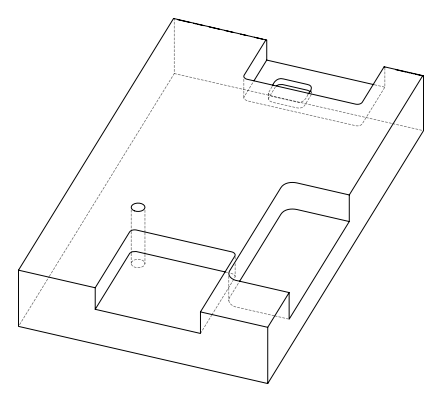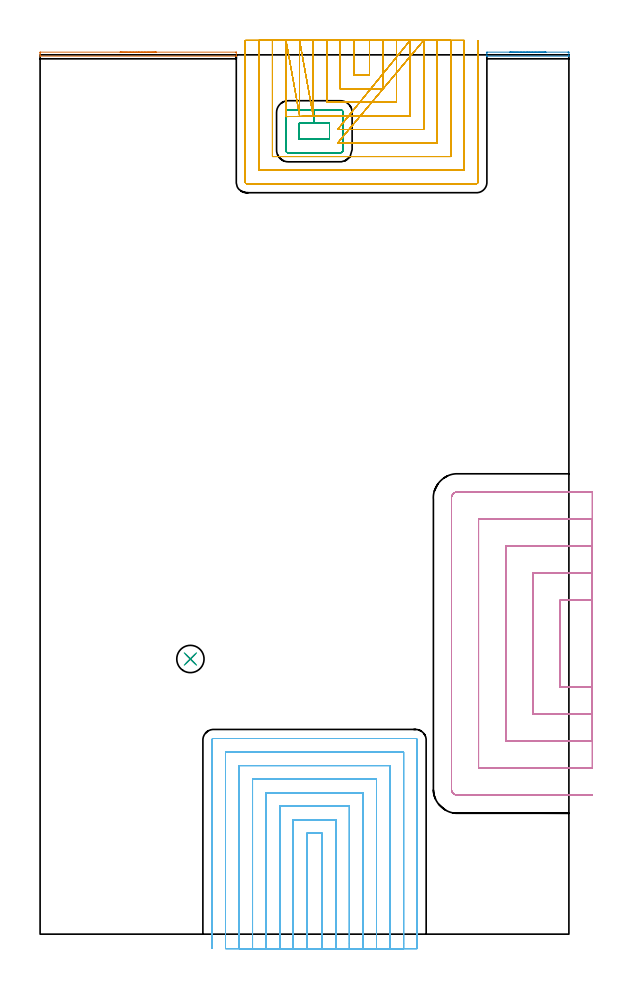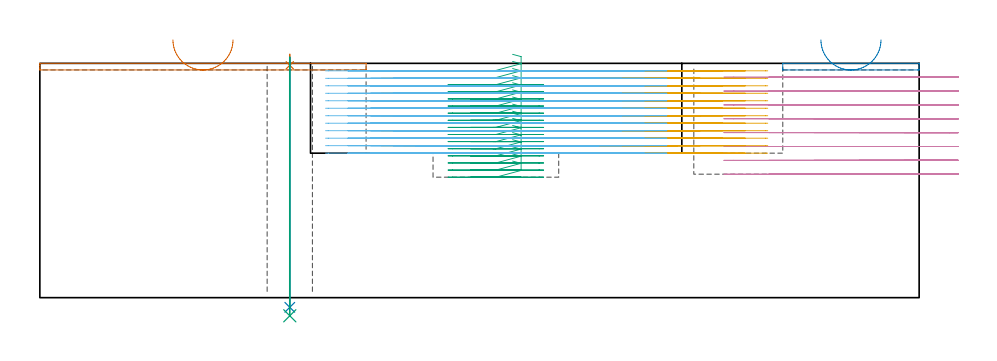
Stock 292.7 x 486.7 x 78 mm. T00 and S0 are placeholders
(PLAN: 9 operations, 6 tool changes, 169.3 min)
(1 AREA_MILL | FG_CHAMFER_SURFACE | UGT0205_001 | 1.02 min | 266 mm3)
(2 AREA_MILL_1 | FG_CHAMFER_SURFACE_1 | UGT0205_001 | 0.51 min | 115 mm3)
(3 MILL_RECTANGULAR_POCKET | POCKET_RECTANGULAR_STRAIGHT | NXT0201_013 | Follow Part, ap 2.5, ae 75% | 6.75 min | 52194 mm3)
(4 MILL_SLOT | SLOT_PARTIAL_RECTANGULAR | UGT0201_094 | Follow Part, ap 5, ae 75% | 30.64 min | 517290 mm3)
(5 MILL_SLOT_1 | SLOT_PARTIAL_RECTANGULAR_1 | NXT0201_013 | Follow Part, ap 2.5, ae 75% | 61.66 min | 274828 mm3)
(6 MILL_SLOT_2 | SLOT_PARTIAL_RECTANGULAR_2 | NXT0201_013 | Follow Part, ap 2.5, ae 75% | 68.05 min | 418222 mm3)
(7 SPOT_DRILL | STEP1HOLE | NXT0321_9005460120000 | 0.03 min | 25 mm3)
(8 DRILL_THROUGH_HOLE_INTO_CENTER | STEP1HOLE | NXT0301_065 | 0.33 min | 5389 mm3)
(9 DRILL_TO_ENLARGE_THROUGH_HOLE | STEP1HOLE | UGT0301_281 | 0.35 min | 8515 mm3)
(TOOL UGT0205_001 | Chamfer Mill 20 x 3 x 45 deg. | D20 FL50 Z2)
(TOOL NXT0201_013 | ENDMILL 10mm | D10 FL30 Z4)
(TOOL UGT0201_094 | End mill 20 mm | D20 FL38 Z4)
(TOOL NXT0321_9005460120000 | NC Spot Drill, 142deg, 12mm, Carbide, Uncoated | D12 PA142 FL30 Z2)
(TOOL NXT0301_065 | Carbide Drill 9.4mm [860.1-0940-075A1-MM 2214] | D9.4 PA140 FL98 Z2)
(TOOL UGT0301_281 | Twist Drill 15.1 mm | D15.1 PA118 FL120 Z2)
(OP 1 AREA_MILL)
G17 G21 G94 G90
T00 M6
G54
G17 G0 G90 X44.3 Y488.2 S1061 M3
G43 Z88. H0
Z85.8
G94 G1 X44.338 Z84.928 F250.
X44.452 Z84.064
X44.641 Z83.212
X44.903 Z82.38
X45.237 Z81.574
X45.64 Z80.8
X46.108 Z80.064
X46.64 Z79.372
X47.229 Z78.729
X47.872 Z78.14
X48.564 Z77.608
X49.3 Z77.14
X50.074 Z76.737
X50.88 Z76.403
X51.712 Z76.141
X52.564 Z75.952
X53.428 Z75.838
X54.3 Z75.8
X108.375 Y488.199 Z75.801
X108.495 Y488.197 Z75.803
X108.597 Y488.191 Z75.806
X108.6 Y488.17 Z75.827
Y486.11 Z77.888
X108.596 Y486.04 Z77.954
X108.59 Y486.003 Z77.989
X108.495 Y486. Z78.
X0.105
X0.01 Y486.003 Z77.989
X0. Y486.111 Z77.887
Y486.644 Z77.355
Y487.556 Z76.442
Y487.966 Z76.03
Y488.17 Z75.827
X0.003 Y488.191 Z75.806
X0.105 Y488.2 Z75.8
X54.3
X55.172 Z75.838
X56.036 Z75.952
X56.888 Z76.141
X57.72 Z76.403
X58.526 Z76.737
X59.3 Z77.14
X60.036 Z77.608
X60.728 Z78.14
X61.371 Z78.729
X61.96 Z79.372
X62.492 Z80.064
X62.96 Z80.8
X63.363 Z81.574
X63.697 Z82.38
X63.959 Z83.212
X64.148 Z84.064
X64.262 Z84.928
X64.3 Z85.8
G0 Z88.
M5
M2
(OP 2 AREA_MILL_1)
G17 G21 G94 G90
T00 M6
G54
G17 G0 G90 X260. Y488.2 S1061 M3
G43 Z88. H0
Z85.8
G94 G1 X260.038 Z84.928 F250.
X260.152 Z84.064
X260.341 Z83.212
X260.603 Z82.38
X260.937 Z81.574
X261.34 Z80.8
X261.808 Z80.064
X262.34 Z79.372
X262.929 Z78.729
X263.572 Z78.14
X264.264 Z77.608
X265. Z77.14
X265.774 Z76.737
X266.58 Z76.403
X267.412 Z76.141
X268.264 Z75.952
X269.128 Z75.838
X270. Z75.8
X292.172
X292.496 Y488.199 Z75.801
X292.616 Y488.197 Z75.803
X292.697 Y488.192 Z75.806
X292.7 Y488.13 Z75.867
Y486.234 Z77.764
X292.698 Y486.087 Z77.911
X292.69 Y486.004 Z77.99
X292.616 Y486. Z78.
X247.384
X247.31 Y486.004 Z77.989
X247.303 Y486.04 Z77.955
X247.3 Y486.089 Z77.909
Y487.637 Z76.361
Y487.966 Z76.031
Y488.13 Z75.867
X247.303 Y488.192 Z75.806
X247.384 Y488.2 Z75.8
X270.
X270.872 Z75.838
X271.736 Z75.952
X272.588 Z76.141
X273.42 Z76.403
X274.226 Z76.737
X275. Z77.14
X275.736 Z77.608
X276.428 Z78.14
X277.071 Z78.729
X277.66 Z79.372
X278.192 Z80.064
X278.66 Z80.8
X279.063 Z81.574
X279.397 Z82.38
X279.659 Z83.212
X279.848 Z84.064
X279.962 Z84.928
X280. Z85.8
G0 Z88.
M5
M2
(OP 3 MILL_RECTANGULAR_POCKET)
G17 G21 G94 G90
T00 M6
G54
G17 G0 G90 X157.364 Y440. S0 M3
G43 Z88. H0
Z81.
G94 G1 X160.2 Z80.24 F250.
Y448.8 Z77.882
X151.8 Z75.631
X143.4 F500.
Y440.
X160.2
Y448.8
X151.8
Y456.3
X137.4
G3 X135.9 Y454.8 R1.5
G1 Y434.
G3 X137.4 Y432.5 R1.5
G1 X166.2
G3 X167.7 Y434. R1.5
G1 Y454.8
G3 X166.2 Y456.3 R1.5
G1 X151.8
X150.8
G0 X157.364 Y440. Z78.631
G1 X160.2 Z77.871 F250.
Y448.8 Z75.513
X151.8 Z73.262
X143.4 F500.
Y440.
X160.2
Y448.8
X151.8
Y456.3
X137.4
G3 X135.9 Y454.8 R1.5
G1 Y434.
G3 X137.4 Y432.5 R1.5
G1 X166.2
G3 X167.7 Y434. R1.5
G1 Y454.8
G3 X166.2 Y456.3 R1.5
G1 X151.8
X150.8
G0 X157.364 Y440. Z76.262
G1 X160.2 Z75.502 F250.
Y448.8 Z73.144
X151.8 Z70.894
X143.4 F500.
Y440.
X160.2
Y448.8
X151.8
Y456.3
X137.4
G3 X135.9 Y454.8 R1.5
G1 Y434.
G3 X137.4 Y432.5 R1.5
G1 X166.2
G3 X167.7 Y434. R1.5
G1 Y454.8
G3 X166.2 Y456.3 R1.5
G1 X151.8
X150.8
G0 X157.364 Y440. Z73.894
G1 X160.2 Z73.134 F250.
Y448.8 Z70.776
X151.8 Z68.525
X143.4 F500.
Y440.
X160.2
Y448.8
X151.8
Y456.3
X137.4
G3 X135.9 Y454.8 R1.5
G1 Y434.
G3 X137.4 Y432.5 R1.5
G1 X166.2
G3 X167.7 Y434. R1.5
G1 Y454.8
G3 X166.2 Y456.3 R1.5
G1 X151.8
X150.8
G0 X157.364 Y440. Z71.525
G1 X160.2 Z70.765 F250.
Y448.8 Z68.407
X151.8 Z66.156
X143.4 F500.
Y440.
X160.2
Y448.8
X151.8
Y456.3
X137.4
G3 X135.9 Y454.8 R1.5
G1 Y434.
G3 X137.4 Y432.5 R1.5
G1 X166.2
G3 X167.7 Y434. R1.5
G1 Y454.8
G3 X166.2 Y456.3 R1.5
G1 X151.8
X150.8
G0 X157.364 Y440. Z69.156
G1 X160.2 Z68.396 F250.
Y448.8 Z66.038
X151.8 Z63.787
X143.4 F500.
Y440.
X160.2
Y448.8
X151.8
Y456.3
X137.4
G3 X135.9 Y454.8 R1.5
G1 Y434.
G3 X137.4 Y432.5 R1.5
G1 X166.2
G3 X167.7 Y434. R1.5
G1 Y454.8
G3 X166.2 Y456.3 R1.5
G1 X151.8
X150.8
G0 X157.364 Y440. Z66.787
G1 X160.2 Z66.027 F250.
Y448.8 Z63.669
X151.8 Z61.419
X143.4 F500.
Y440.
X160.2
Y448.8
X151.8
Y456.3
X137.4
G3 X135.9 Y454.8 R1.5
G1 Y434.
G3 X137.4 Y432.5 R1.5
G1 X166.2
G3 X167.7 Y434. R1.5
G1 Y454.8
G3 X166.2 Y456.3 R1.5
G1 X151.8
X150.8
G0 X157.364 Y440. Z64.419
G1 X160.2 Z63.659 F250.
Y448.8 Z61.301
X151.8 Z59.05
X143.4 F500.
Y440.
X160.2
Y448.8
X151.8
Y456.3
X137.4
G3 X135.9 Y454.8 R1.5
G1 Y434.
G3 X137.4 Y432.5 R1.5
G1 X166.2
G3 X167.7 Y434. R1.5
G1 Y454.8
G3 X166.2 Y456.3 R1.5
G1 X151.8
X150.8
G0 X157.364 Y440. Z62.05
G1 X160.2 Z61.29 F250.
Y448.8 Z58.932
X151.8 Z56.681
X143.4 F500.
Y440.
X160.2
Y448.8
X151.8
Y456.3
X137.4
G3 X135.9 Y454.8 R1.5
G1 Y434.
G3 X137.4 Y432.5 R1.5
G1 X166.2
G3 X167.7 Y434. R1.5
G1 Y454.8
G3 X166.2 Y456.3 R1.5
G1 X151.8
X150.8
G0 X157.364 Y440. Z59.681
G1 X160.2 Z58.921 F250.
Y448.8 Z56.563
X151.8 Z54.312
X143.4 F500.
Y440.
X160.2
Y448.8
X151.8
Y456.3
X137.4
G3 X135.9 Y454.8 R1.5
G1 Y434.
G3 X137.4 Y432.5 R1.5
G1 X166.2
G3 X167.7 Y434. R1.5
G1 Y454.8
G3 X166.2 Y456.3 R1.5
G1 X151.8
X150.8
G0 X157.364 Y440. Z57.312
G1 X160.2 Z56.552 F250.
Y448.8 Z54.194
X151.8 Z51.944
X143.4 F500.
Y440.
X160.2
Y448.8
X151.8
Y456.3
X137.4
G3 X135.9 Y454.8 R1.5
G1 Y434.
G3 X137.4 Y432.5 R1.5
G1 X166.2
G3 X167.7 Y434. R1.5
G1 Y454.8
G3 X166.2 Y456.3 R1.5
G1 X151.8
X150.8
G0 X157.364 Y440. Z54.944
G1 X160.2 Z54.184 F250.
Y448.8 Z51.826
X151.8 Z49.575
X143.4 F500.
Y440.
X160.2
Y448.8
X151.8
Y456.3
X137.4
G3 X135.9 Y454.8 R1.5
G1 Y434.
G3 X137.4 Y432.5 R1.5
G1 X166.2
G3 X167.7 Y434. R1.5
G1 Y454.8
G3 X166.2 Y456.3 R1.5
G1 X151.8
X150.8
G0 X157.364 Y440. Z52.575
G1 X160.2 Z51.815 F250.
Y448.8 Z49.457
X151.8 Z47.206
X143.4 F500.
Y440.
X160.2
Y448.8
X151.8
Y456.3
X137.4
G3 X135.9 Y454.8 R1.5
G1 Y434.
G3 X137.4 Y432.5 R1.5
G1 X166.2
G3 X167.7 Y434. R1.5
G1 Y454.8
G3 X166.2 Y456.3 R1.5
G1 X151.8
X150.8
G0 X157.364 Y440. Z50.206
G1 X160.2 Z49.446 F250.
Y448.8 Z47.088
X151.8 Z44.837
X143.4 F500.
Y440.
X160.2
Y448.8
X151.8
Y456.3
X137.4
G3 X135.9 Y454.8 R1.5
G1 Y434.
G3 X137.4 Y432.5 R1.5
G1 X166.2
G3 X167.7 Y434. R1.5
G1 Y454.8
G3 X166.2 Y456.3 R1.5
G1 X151.8
X150.8
G0 X157.364 Y440. Z47.837
G1 X160.2 Z47.077 F250.
Y448.8 Z44.72
X151.8 Z42.469
X143.4 F500.
Y440.
X160.2
Y448.8
X151.8
Y456.3
X137.4
G3 X135.9 Y454.8 R1.5
G1 Y434.
G3 X137.4 Y432.5 R1.5
G1 X166.2
G3 X167.7 Y434. R1.5
G1 Y454.8
G3 X166.2 Y456.3 R1.5
G1 X151.8
X150.8
G0 X157.364 Y440. Z45.469
G1 X160.2 Z44.709 F250.
Y448.8 Z42.351
X151.8 Z40.1
X143.4 F500.
Y440.
X160.2
Y448.8
X151.8
Y456.3
X137.4
G3 X135.9 Y454.8 R1.5
G1 Y434.
G3 X137.4 Y432.5 R1.5
G1 X166.2
G3 X167.7 Y434. R1.5
G1 Y454.8
G3 X166.2 Y456.3 R1.5
G1 X151.8
X150.8
G0 Z88.
M5
M2
(OP 4 MILL_SLOT)
G17 G21 G94 G90
T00 M6
G54
G17 G0 G90 X305.7 Y184.8 S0 M3
G43 Z88. H0
Z73.387
G94 G1 X302.7 F250.
X287.7 F500.
Y136.9
X302.7
X305.7 F250.
Y199.8
X302.7
X272.7 F500.
Y121.9
X302.7
X305.7 F250.
Y214.8
X302.7
X257.7 F500.
Y106.9
X302.7
X305.7 F250.
Y229.8
X302.7
X242.7 F500.
Y91.9
X302.7
X305.7 F250.
Y244.8
X302.7
X231. F500.
G3 X227.7 Y241.5 R3.3
G1 Y80.2
G3 X231. Y76.9 R3.3
G1 X302.7
X305.7 F250.
G0 Y184.8 Z68.775
G1 X302.7
X287.7 F500.
Y136.9
X302.7
X305.7 F250.
Y199.8
X302.7
X272.7 F500.
Y121.9
X302.7
X305.7 F250.
Y214.8
X302.7
X257.7 F500.
Y106.9
X302.7
X305.7 F250.
Y229.8
X302.7
X242.7 F500.
Y91.9
X302.7
X305.7 F250.
Y244.8
X302.7
X231. F500.
G3 X227.7 Y241.5 R3.3
G1 Y80.2
G3 X231. Y76.9 R3.3
G1 X302.7
X305.7 F250.
G0 Y184.8 Z64.162
G1 X302.7
X287.7 F500.
Y136.9
X302.7
X305.7 F250.
Y199.8
X302.7
X272.7 F500.
Y121.9
X302.7
X305.7 F250.
Y214.8
X302.7
X257.7 F500.
Y106.9
X302.7
X305.7 F250.
Y229.8
X302.7
X242.7 F500.
Y91.9
X302.7
X305.7 F250.
Y244.8
X302.7
X231. F500.
G3 X227.7 Y241.5 R3.3
G1 Y80.2
G3 X231. Y76.9 R3.3
G1 X302.7
X305.7 F250.
G0 Y184.8 Z59.55
G1 X302.7
X287.7 F500.
Y136.9
X302.7
X305.7 F250.
Y199.8
X302.7
X272.7 F500.
Y121.9
X302.7
X305.7 F250.
Y214.8
X302.7
X257.7 F500.
Y106.9
X302.7
X305.7 F250.
Y229.8
X302.7
X242.7 F500.
Y91.9
X302.7
X305.7 F250.
Y244.8
X302.7
X231. F500.
G3 X227.7 Y241.5 R3.3
G1 Y80.2
G3 X231. Y76.9 R3.3
G1 X302.7
X305.7 F250.
G0 Y184.8 Z54.937
G1 X302.7
X287.7 F500.
Y136.9
X302.7
X305.7 F250.
Y199.8
X302.7
X272.7 F500.
Y121.9
X302.7
X305.7 F250.
Y214.8
X302.7
X257.7 F500.
Y106.9
X302.7
X305.7 F250.
Y229.8
X302.7
X242.7 F500.
Y91.9
X302.7
X305.7 F250.
Y244.8
X302.7
X231. F500.
G3 X227.7 Y241.5 R3.3
G1 Y80.2
G3 X231. Y76.9 R3.3
G1 X302.7
X305.7 F250.
G0 Y184.8 Z50.325
G1 X302.7
X287.7 F500.
Y136.9
X302.7
X305.7 F250.
Y199.8
X302.7
X272.7 F500.
Y121.9
X302.7
X305.7 F250.
Y214.8
X302.7
X257.7 F500.
Y106.9
X302.7
X305.7 F250.
Y229.8
X302.7
X242.7 F500.
Y91.9
X302.7
X305.7 F250.
Y244.8
X302.7
X231. F500.
G3 X227.7 Y241.5 R3.3
G1 Y80.2
G3 X231. Y76.9 R3.3
G1 X302.7
X305.7 F250.
G0 Y184.8 Z45.712
G1 X302.7
X287.7 F500.
Y136.9
X302.7
X305.7 F250.
Y199.8
X302.7
X272.7 F500.
Y121.9
X302.7
X305.7 F250.
Y214.8
X302.7
X257.7 F500.
Y106.9
X302.7
X305.7 F250.
Y229.8
X302.7
X242.7 F500.
Y91.9
X302.7
X305.7 F250.
Y244.8
X302.7
X231. F500.
G3 X227.7 Y241.5 R3.3
G1 Y80.2
G3 X231. Y76.9 R3.3
G1 X302.7
X305.7 F250.
G0 Y184.8 Z41.1
G1 X302.7
X287.7 F500.
Y136.9
X302.7
X305.7 F250.
Y199.8
X302.7
X272.7 F500.
Y121.9
X302.7
X305.7 F250.
Y214.8
X302.7
X257.7 F500.
Y106.9
X302.7
X305.7 F250.
Y229.8
X302.7
X242.7 F500.
Y91.9
X302.7
X305.7 F250.
Y244.8
X302.7
X231. F500.
G3 X227.7 Y241.5 R3.3
G1 Y80.2
G3 X231. Y76.9 R3.3
G1 X302.7
X305.7 F250.
G0 Z88.
M5
M2
(OP 5 MILL_SLOT_1)
G17 G21 G94 G90
T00 M6
G54
G17 G0 G90 X173.6 Y494.7 S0 M3
G43 Z88. H0
Z75.508
G94 G1 Y491.7 F250.
Y475.4 F500.
X182.3
Y491.7
Y494.7 F250.
X166.1
Y491.7
Y467.9 F500.
X189.8
Y491.7
Y494.7 F250.
X158.6
Y491.7
Y460.4 F500.
X197.3
Y491.7
Y494.7 F250.
X151.1
Y491.7
Y456.3 F500.
Y453.3 F250.
X143.6 Y494.7 F500.
Y491.7 F250.
Y456.3 F500.
Y453.3 F250.
X136.1 Y494.7 F500.
Y491.7 F250.
Y455.527 F500.
Y452.527 F250.
X164.7 Y452.9 F500.
X167.7 F250.
X204.8 F500.
Y491.7
Y494.7 F250.
X164.7 Y445.4 F500.
X167.7 F250.
X212.3 F500.
Y491.7
Y494.7 F250.
X164.7 Y437.9 F500.
X167.7 F250.
X219.8 F500.
Y491.7
Y494.7 F250.
X128.6
Y491.7
Y430.4 F500.
X227.3
Y491.7
Y494.7 F250.
X121.1
Y491.7
Y422.9 F500.
X234.8
Y491.7
Y494.7 F250.
X113.6
Y491.7
Y416.1 F500.
G3 X114.3 Y415.4 R0.7
G1 X241.6
G3 X242.3 Y416.1 R0.7
G1 Y491.7
Y494.7 F250.
G0 X173.6 Z73.017
G1 Y491.7
Y475.4 F500.
X182.3
Y491.7
Y494.7 F250.
X166.1
Y491.7
Y467.9 F500.
X189.8
Y491.7
Y494.7 F250.
X158.6
Y491.7
Y460.4 F500.
X197.3
Y491.7
Y494.7 F250.
X151.1
Y491.7
Y456.3 F500.
Y453.3 F250.
X143.6 Y494.7 F500.
Y491.7 F250.
Y456.3 F500.
Y453.3 F250.
X136.1 Y494.7 F500.
Y491.7 F250.
Y455.527 F500.
Y452.527 F250.
X164.7 Y452.9 F500.
X167.7 F250.
X204.8 F500.
Y491.7
Y494.7 F250.
X164.7 Y445.4 F500.
X167.7 F250.
X212.3 F500.
Y491.7
Y494.7 F250.
X164.7 Y437.9 F500.
X167.7 F250.
X219.8 F500.
Y491.7
Y494.7 F250.
X128.6
Y491.7
Y430.4 F500.
X227.3
Y491.7
Y494.7 F250.
X121.1
Y491.7
Y422.9 F500.
X234.8
Y491.7
Y494.7 F250.
X113.6
Y491.7
Y416.1 F500.
G3 X114.3 Y415.4 R0.7
G1 X241.6
G3 X242.3 Y416.1 R0.7
G1 Y491.7
Y494.7 F250.
G0 X173.6 Z70.525
G1 Y491.7
Y475.4 F500.
X182.3
Y491.7
Y494.7 F250.
X166.1
Y491.7
Y467.9 F500.
X189.8
Y491.7
Y494.7 F250.
X158.6
Y491.7
Y460.4 F500.
X197.3
Y491.7
Y494.7 F250.
X151.1
Y491.7
Y456.3 F500.
Y453.3 F250.
X143.6 Y494.7 F500.
Y491.7 F250.
Y456.3 F500.
Y453.3 F250.
X136.1 Y494.7 F500.
Y491.7 F250.
Y455.527 F500.
Y452.527 F250.
X164.7 Y452.9 F500.
X167.7 F250.
X204.8 F500.
Y491.7
Y494.7 F250.
X164.7 Y445.4 F500.
X167.7 F250.
X212.3 F500.
Y491.7
Y494.7 F250.
X164.7 Y437.9 F500.
X167.7 F250.
X219.8 F500.
Y491.7
Y494.7 F250.
X128.6
Y491.7
Y430.4 F500.
X227.3
Y491.7
Y494.7 F250.
X121.1
Y491.7
Y422.9 F500.
X234.8
Y491.7
Y494.7 F250.
X113.6
Y491.7
Y416.1 F500.
G3 X114.3 Y415.4 R0.7
G1 X241.6
G3 X242.3 Y416.1 R0.7
G1 Y491.7
Y494.7 F250.
G0 X173.6 Z68.033
G1 Y491.7
Y475.4 F500.
X182.3
Y491.7
Y494.7 F250.
X166.1
Y491.7
Y467.9 F500.
X189.8
Y491.7
Y494.7 F250.
X158.6
Y491.7
Y460.4 F500.
X197.3
Y491.7
Y494.7 F250.
X151.1
Y491.7
Y456.3 F500.
Y453.3 F250.
X143.6 Y494.7 F500.
Y491.7 F250.
Y456.3 F500.
Y453.3 F250.
X136.1 Y494.7 F500.
Y491.7 F250.
Y455.527 F500.
Y452.527 F250.
X164.7 Y452.9 F500.
X167.7 F250.
X204.8 F500.
Y491.7
Y494.7 F250.
X164.7 Y445.4 F500.
X167.7 F250.
X212.3 F500.
Y491.7
Y494.7 F250.
X164.7 Y437.9 F500.
X167.7 F250.
X219.8 F500.
Y491.7
Y494.7 F250.
X128.6
Y491.7
Y430.4 F500.
X227.3
Y491.7
Y494.7 F250.
X121.1
Y491.7
Y422.9 F500.
X234.8
Y491.7
Y494.7 F250.
X113.6
Y491.7
Y416.1 F500.
G3 X114.3 Y415.4 R0.7
G1 X241.6
G3 X242.3 Y416.1 R0.7
G1 Y491.7
Y494.7 F250.
G0 X173.6 Z65.542
G1 Y491.7
Y475.4 F500.
X182.3
Y491.7
Y494.7 F250.
X166.1
Y491.7
Y467.9 F500.
X189.8
Y491.7
Y494.7 F250.
X158.6
Y491.7
Y460.4 F500.
X197.3
Y491.7
Y494.7 F250.
X151.1
Y491.7
Y456.3 F500.
Y453.3 F250.
X143.6 Y494.7 F500.
Y491.7 F250.
Y456.3 F500.
Y453.3 F250.
X136.1 Y494.7 F500.
Y491.7 F250.
Y455.527 F500.
Y452.527 F250.
X164.7 Y452.9 F500.
X167.7 F250.
X204.8 F500.
Y491.7
Y494.7 F250.
X164.7 Y445.4 F500.
X167.7 F250.
X212.3 F500.
Y491.7
Y494.7 F250.
X164.7 Y437.9 F500.
X167.7 F250.
X219.8 F500.
Y491.7
Y494.7 F250.
X128.6
Y491.7
Y430.4 F500.
X227.3
Y491.7
Y494.7 F250.
X121.1
Y491.7
Y422.9 F500.
X234.8
Y491.7
Y494.7 F250.
X113.6
Y491.7
Y416.1 F500.
G3 X114.3 Y415.4 R0.7
G1 X241.6
G3 X242.3 Y416.1 R0.7
G1 Y491.7
Y494.7 F250.
G0 X173.6 Z63.05
G1 Y491.7
Y475.4 F500.
X182.3
Y491.7
Y494.7 F250.
X166.1
Y491.7
Y467.9 F500.
X189.8
Y491.7
Y494.7 F250.
X158.6
Y491.7
Y460.4 F500.
X197.3
Y491.7
Y494.7 F250.
X151.1
Y491.7
Y456.3 F500.
Y453.3 F250.
X143.6 Y494.7 F500.
Y491.7 F250.
Y456.3 F500.
Y453.3 F250.
X136.1 Y494.7 F500.
Y491.7 F250.
Y455.527 F500.
Y452.527 F250.
X164.7 Y452.9 F500.
X167.7 F250.
X204.8 F500.
Y491.7
Y494.7 F250.
X164.7 Y445.4 F500.
X167.7 F250.
X212.3 F500.
Y491.7
Y494.7 F250.
X164.7 Y437.9 F500.
X167.7 F250.
X219.8 F500.
Y491.7
Y494.7 F250.
X128.6
Y491.7
Y430.4 F500.
X227.3
Y491.7
Y494.7 F250.
X121.1
Y491.7
Y422.9 F500.
X234.8
Y491.7
Y494.7 F250.
X113.6
Y491.7
Y416.1 F500.
G3 X114.3 Y415.4 R0.7
G1 X241.6
G3 X242.3 Y416.1 R0.7
G1 Y491.7
Y494.7 F250.
G0 X173.6 Z60.558
G1 Y491.7
Y475.4 F500.
X182.3
Y491.7
Y494.7 F250.
X166.1
Y491.7
Y467.9 F500.
X189.8
Y491.7
Y494.7 F250.
X158.6
Y491.7
Y460.4 F500.
X197.3
Y491.7
Y494.7 F250.
X151.1
Y491.7
Y456.3 F500.
Y453.3 F250.
X143.6 Y494.7 F500.
Y491.7 F250.
Y456.3 F500.
Y453.3 F250.
X136.1 Y494.7 F500.
Y491.7 F250.
Y455.527 F500.
Y452.527 F250.
X164.7 Y452.9 F500.
X167.7 F250.
X204.8 F500.
Y491.7
Y494.7 F250.
X164.7 Y445.4 F500.
X167.7 F250.
X212.3 F500.
Y491.7
Y494.7 F250.
X164.7 Y437.9 F500.
X167.7 F250.
X219.8 F500.
Y491.7
Y494.7 F250.
X128.6
Y491.7
Y430.4 F500.
X227.3
Y491.7
Y494.7 F250.
X121.1
Y491.7
Y422.9 F500.
X234.8
Y491.7
Y494.7 F250.
X113.6
Y491.7
Y416.1 F500.
G3 X114.3 Y415.4 R0.7
G1 X241.6
G3 X242.3 Y416.1 R0.7
G1 Y491.7
Y494.7 F250.
G0 X173.6 Z58.067
G1 Y491.7
Y475.4 F500.
X182.3
Y491.7
Y494.7 F250.
X166.1
Y491.7
Y467.9 F500.
X189.8
Y491.7
Y494.7 F250.
X158.6
Y491.7
Y460.4 F500.
X197.3
Y491.7
Y494.7 F250.
X151.1
Y491.7
Y456.3 F500.
Y453.3 F250.
X143.6 Y494.7 F500.
Y491.7 F250.
Y456.3 F500.
Y453.3 F250.
X136.1 Y494.7 F500.
Y491.7 F250.
Y455.527 F500.
Y452.527 F250.
X164.7 Y452.9 F500.
X167.7 F250.
X204.8 F500.
Y491.7
Y494.7 F250.
X164.7 Y445.4 F500.
X167.7 F250.
X212.3 F500.
Y491.7
Y494.7 F250.
X164.7 Y437.9 F500.
X167.7 F250.
X219.8 F500.
Y491.7
Y494.7 F250.
X128.6
Y491.7
Y430.4 F500.
X227.3
Y491.7
Y494.7 F250.
X121.1
Y491.7
Y422.9 F500.
X234.8
Y491.7
Y494.7 F250.
X113.6
Y491.7
Y416.1 F500.
G3 X114.3 Y415.4 R0.7
G1 X241.6
G3 X242.3 Y416.1 R0.7
G1 Y491.7
Y494.7 F250.
G0 X173.6 Z55.575
G1 Y491.7
Y475.4 F500.
X182.3
Y491.7
Y494.7 F250.
X166.1
Y491.7
Y467.9 F500.
X189.8
Y491.7
Y494.7 F250.
X158.6
Y491.7
Y460.4 F500.
X197.3
Y491.7
Y494.7 F250.
X151.1
Y491.7
Y456.3 F500.
Y453.3 F250.
X143.6 Y494.7 F500.
Y491.7 F250.
Y456.3 F500.
Y453.3 F250.
X136.1 Y494.7 F500.
Y491.7 F250.
Y455.527 F500.
Y452.527 F250.
X164.7 Y452.9 F500.
X167.7 F250.
X204.8 F500.
Y491.7
Y494.7 F250.
X164.7 Y445.4 F500.
X167.7 F250.
X212.3 F500.
Y491.7
Y494.7 F250.
X164.7 Y437.9 F500.
X167.7 F250.
X219.8 F500.
Y491.7
Y494.7 F250.
X128.6
Y491.7
Y430.4 F500.
X227.3
Y491.7
Y494.7 F250.
X121.1
Y491.7
Y422.9 F500.
X234.8
Y491.7
Y494.7 F250.
X113.6
Y491.7
Y416.1 F500.
G3 X114.3 Y415.4 R0.7
G1 X241.6
G3 X242.3 Y416.1 R0.7
G1 Y491.7
Y494.7 F250.
G0 X173.6 Z53.083
G1 Y491.7
Y475.4 F500.
X182.3
Y491.7
Y494.7 F250.
X166.1
Y491.7
Y467.9 F500.
X189.8
Y491.7
Y494.7 F250.
X158.6
Y491.7
Y460.4 F500.
X197.3
Y491.7
Y494.7 F250.
X151.1
Y491.7
Y456.3 F500.
Y453.3 F250.
X143.6 Y494.7 F500.
Y491.7 F250.
Y456.3 F500.
Y453.3 F250.
X136.1 Y494.7 F500.
Y491.7 F250.
Y455.527 F500.
Y452.527 F250.
X164.7 Y452.9 F500.
X167.7 F250.
X204.8 F500.
Y491.7
Y494.7 F250.
X164.7 Y445.4 F500.
X167.7 F250.
X212.3 F500.
Y491.7
Y494.7 F250.
X164.7 Y437.9 F500.
X167.7 F250.
X219.8 F500.
Y491.7
Y494.7 F250.
X128.6
Y491.7
Y430.4 F500.
X227.3
Y491.7
Y494.7 F250.
X121.1
Y491.7
Y422.9 F500.
X234.8
Y491.7
Y494.7 F250.
X113.6
Y491.7
Y416.1 F500.
G3 X114.3 Y415.4 R0.7
G1 X241.6
G3 X242.3 Y416.1 R0.7
G1 Y491.7
Y494.7 F250.
G0 X173.6 Z50.592
G1 Y491.7
Y475.4 F500.
X182.3
Y491.7
Y494.7 F250.
X166.1
Y491.7
Y467.9 F500.
X189.8
Y491.7
Y494.7 F250.
X158.6
Y491.7
Y460.4 F500.
X197.3
Y491.7
Y494.7 F250.
X151.1
Y491.7
Y456.3 F500.
Y453.3 F250.
X143.6 Y494.7 F500.
Y491.7 F250.
Y456.3 F500.
Y453.3 F250.
X136.1 Y494.7 F500.
Y491.7 F250.
Y455.527 F500.
Y452.527 F250.
X164.7 Y452.9 F500.
X167.7 F250.
X204.8 F500.
Y491.7
Y494.7 F250.
X164.7 Y445.4 F500.
X167.7 F250.
X212.3 F500.
Y491.7
Y494.7 F250.
X164.7 Y437.9 F500.
X167.7 F250.
X219.8 F500.
Y491.7
Y494.7 F250.
X128.6
Y491.7
Y430.4 F500.
X227.3
Y491.7
Y494.7 F250.
X121.1
Y491.7
Y422.9 F500.
X234.8
Y491.7
Y494.7 F250.
X113.6
Y491.7
Y416.1 F500.
G3 X114.3 Y415.4 R0.7
G1 X241.6
G3 X242.3 Y416.1 R0.7
G1 Y491.7
Y494.7 F250.
G0 X173.6 Z48.1
G1 Y491.7
Y475.4 F500.
X182.3
Y491.7
Y494.7 F250.
X166.1
Y491.7
Y467.9 F500.
X189.8
Y491.7
Y494.7 F250.
X158.6
Y491.7
Y460.4 F500.
X197.3
Y491.7
Y494.7 F250.
X151.1
Y491.7
Y456.3 F500.
Y453.3 F250.
X143.6 Y494.7 F500.
Y491.7 F250.
Y456.3 F500.
Y453.3 F250.
X136.1 Y494.7 F500.
Y491.7 F250.
Y455.527 F500.
Y452.527 F250.
X164.7 Y452.9 F500.
X167.7 F250.
X204.8 F500.
Y491.7
Y494.7 F250.
X164.7 Y445.4 F500.
X167.7 F250.
X212.3 F500.
Y491.7
Y494.7 F250.
X164.7 Y437.9 F500.
X167.7 F250.
X219.8 F500.
Y491.7
Y494.7 F250.
X128.6
Y491.7
Y430.4 F500.
X227.3
Y491.7
Y494.7 F250.
X121.1
Y491.7
Y422.9 F500.
X234.8
Y491.7
Y494.7 F250.
X113.6
Y491.7
Y416.1 F500.
G3 X114.3 Y415.4 R0.7
G1 X241.6
G3 X242.3 Y416.1 R0.7
G1 Y491.7
Y494.7 F250.
G0 Z88.
M5
M2
(OP 6 MILL_SLOT_2)
G17 G21 G94 G90
T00 M6
G54
G17 G0 G90 X156.2 Y-8. S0 M3
G43 Z88. H0
Z75.508
G94 G1 Y-5. F250.
Y55.8 F500.
X147.6
Y-5.
Y-8. F250.
X163.7
Y-5.
Y63.3 F500.
X140.1
Y-5.
Y-8. F250.
X171.2
Y-5.
Y70.8 F500.
X132.6
Y-5.
Y-8. F250.
X178.7
Y-5.
Y78.3 F500.
X125.1
Y-5.
Y-8. F250.
X186.2
Y-5.
Y85.8 F500.
X117.6
Y-5.
Y-8. F250.
X193.7
Y-5.
Y93.3 F500.
X110.1
Y-5.
Y-8. F250.
X201.2
Y-5.
Y100.8 F500.
X102.6
Y-5.
Y-8. F250.
X208.7
Y-5.
Y107.4 F500.
G3 X207.8 Y108.3 R0.9
G1 X96.
G3 X95.1 Y107.4 R0.9
G1 Y-5.
Y-8. F250.
G0 X156.2 Z73.017
G1 Y-5.
Y55.8 F500.
X147.6
Y-5.
Y-8. F250.
X163.7
Y-5.
Y63.3 F500.
X140.1
Y-5.
Y-8. F250.
X171.2
Y-5.
Y70.8 F500.
X132.6
Y-5.
Y-8. F250.
X178.7
Y-5.
Y78.3 F500.
X125.1
Y-5.
Y-8. F250.
X186.2
Y-5.
Y85.8 F500.
X117.6
Y-5.
Y-8. F250.
X193.7
Y-5.
Y93.3 F500.
X110.1
Y-5.
Y-8. F250.
X201.2
Y-5.
Y100.8 F500.
X102.6
Y-5.
Y-8. F250.
X208.7
Y-5.
Y107.4 F500.
G3 X207.8 Y108.3 R0.9
G1 X96.
G3 X95.1 Y107.4 R0.9
G1 Y-5.
Y-8. F250.
G0 X156.2 Z70.525
G1 Y-5.
Y55.8 F500.
X147.6
Y-5.
Y-8. F250.
X163.7
Y-5.
Y63.3 F500.
X140.1
Y-5.
Y-8. F250.
X171.2
Y-5.
Y70.8 F500.
X132.6
Y-5.
Y-8. F250.
X178.7
Y-5.
Y78.3 F500.
X125.1
Y-5.
Y-8. F250.
X186.2
Y-5.
Y85.8 F500.
X117.6
Y-5.
Y-8. F250.
X193.7
Y-5.
Y93.3 F500.
X110.1
Y-5.
Y-8. F250.
X201.2
Y-5.
Y100.8 F500.
X102.6
Y-5.
Y-8. F250.
X208.7
Y-5.
Y107.4 F500.
G3 X207.8 Y108.3 R0.9
G1 X96.
G3 X95.1 Y107.4 R0.9
G1 Y-5.
Y-8. F250.
G0 X156.2 Z68.033
G1 Y-5.
Y55.8 F500.
X147.6
Y-5.
Y-8. F250.
X163.7
Y-5.
Y63.3 F500.
X140.1
Y-5.
Y-8. F250.
X171.2
Y-5.
Y70.8 F500.
X132.6
Y-5.
Y-8. F250.
X178.7
Y-5.
Y78.3 F500.
X125.1
Y-5.
Y-8. F250.
X186.2
Y-5.
Y85.8 F500.
X117.6
Y-5.
Y-8. F250.
X193.7
Y-5.
Y93.3 F500.
X110.1
Y-5.
Y-8. F250.
X201.2
Y-5.
Y100.8 F500.
X102.6
Y-5.
Y-8. F250.
X208.7
Y-5.
Y107.4 F500.
G3 X207.8 Y108.3 R0.9
G1 X96.
G3 X95.1 Y107.4 R0.9
G1 Y-5.
Y-8. F250.
G0 X156.2 Z65.542
G1 Y-5.
Y55.8 F500.
X147.6
Y-5.
Y-8. F250.
X163.7
Y-5.
Y63.3 F500.
X140.1
Y-5.
Y-8. F250.
X171.2
Y-5.
Y70.8 F500.
X132.6
Y-5.
Y-8. F250.
X178.7
Y-5.
Y78.3 F500.
X125.1
Y-5.
Y-8. F250.
X186.2
Y-5.
Y85.8 F500.
X117.6
Y-5.
Y-8. F250.
X193.7
Y-5.
Y93.3 F500.
X110.1
Y-5.
Y-8. F250.
X201.2
Y-5.
Y100.8 F500.
X102.6
Y-5.
Y-8. F250.
X208.7
Y-5.
Y107.4 F500.
G3 X207.8 Y108.3 R0.9
G1 X96.
G3 X95.1 Y107.4 R0.9
G1 Y-5.
Y-8. F250.
G0 X156.2 Z63.05
G1 Y-5.
Y55.8 F500.
X147.6
Y-5.
Y-8. F250.
X163.7
Y-5.
Y63.3 F500.
X140.1
Y-5.
Y-8. F250.
X171.2
Y-5.
Y70.8 F500.
X132.6
Y-5.
Y-8. F250.
X178.7
Y-5.
Y78.3 F500.
X125.1
Y-5.
Y-8. F250.
X186.2
Y-5.
Y85.8 F500.
X117.6
Y-5.
Y-8. F250.
X193.7
Y-5.
Y93.3 F500.
X110.1
Y-5.
Y-8. F250.
X201.2
Y-5.
Y100.8 F500.
X102.6
Y-5.
Y-8. F250.
X208.7
Y-5.
Y107.4 F500.
G3 X207.8 Y108.3 R0.9
G1 X96.
G3 X95.1 Y107.4 R0.9
G1 Y-5.
Y-8. F250.
G0 X156.2 Z60.558
G1 Y-5.
Y55.8 F500.
X147.6
Y-5.
Y-8. F250.
X163.7
Y-5.
Y63.3 F500.
X140.1
Y-5.
Y-8. F250.
X171.2
Y-5.
Y70.8 F500.
X132.6
Y-5.
Y-8. F250.
X178.7
Y-5.
Y78.3 F500.
X125.1
Y-5.
Y-8. F250.
X186.2
Y-5.
Y85.8 F500.
X117.6
Y-5.
Y-8. F250.
X193.7
Y-5.
Y93.3 F500.
X110.1
Y-5.
Y-8. F250.
X201.2
Y-5.
Y100.8 F500.
X102.6
Y-5.
Y-8. F250.
X208.7
Y-5.
Y107.4 F500.
G3 X207.8 Y108.3 R0.9
G1 X96.
G3 X95.1 Y107.4 R0.9
G1 Y-5.
Y-8. F250.
G0 X156.2 Z58.067
G1 Y-5.
Y55.8 F500.
X147.6
Y-5.
Y-8. F250.
X163.7
Y-5.
Y63.3 F500.
X140.1
Y-5.
Y-8. F250.
X171.2
Y-5.
Y70.8 F500.
X132.6
Y-5.
Y-8. F250.
X178.7
Y-5.
Y78.3 F500.
X125.1
Y-5.
Y-8. F250.
X186.2
Y-5.
Y85.8 F500.
X117.6
Y-5.
Y-8. F250.
X193.7
Y-5.
Y93.3 F500.
X110.1
Y-5.
Y-8. F250.
X201.2
Y-5.
Y100.8 F500.
X102.6
Y-5.
Y-8. F250.
X208.7
Y-5.
Y107.4 F500.
G3 X207.8 Y108.3 R0.9
G1 X96.
G3 X95.1 Y107.4 R0.9
G1 Y-5.
Y-8. F250.
G0 X156.2 Z55.575
G1 Y-5.
Y55.8 F500.
X147.6
Y-5.
Y-8. F250.
X163.7
Y-5.
Y63.3 F500.
X140.1
Y-5.
Y-8. F250.
X171.2
Y-5.
Y70.8 F500.
X132.6
Y-5.
Y-8. F250.
X178.7
Y-5.
Y78.3 F500.
X125.1
Y-5.
Y-8. F250.
X186.2
Y-5.
Y85.8 F500.
X117.6
Y-5.
Y-8. F250.
X193.7
Y-5.
Y93.3 F500.
X110.1
Y-5.
Y-8. F250.
X201.2
Y-5.
Y100.8 F500.
X102.6
Y-5.
Y-8. F250.
X208.7
Y-5.
Y107.4 F500.
G3 X207.8 Y108.3 R0.9
G1 X96.
G3 X95.1 Y107.4 R0.9
G1 Y-5.
Y-8. F250.
G0 X156.2 Z53.083
G1 Y-5.
Y55.8 F500.
X147.6
Y-5.
Y-8. F250.
X163.7
Y-5.
Y63.3 F500.
X140.1
Y-5.
Y-8. F250.
X171.2
Y-5.
Y70.8 F500.
X132.6
Y-5.
Y-8. F250.
X178.7
Y-5.
Y78.3 F500.
X125.1
Y-5.
Y-8. F250.
X186.2
Y-5.
Y85.8 F500.
X117.6
Y-5.
Y-8. F250.
X193.7
Y-5.
Y93.3 F500.
X110.1
Y-5.
Y-8. F250.
X201.2
Y-5.
Y100.8 F500.
X102.6
Y-5.
Y-8. F250.
X208.7
Y-5.
Y107.4 F500.
G3 X207.8 Y108.3 R0.9
G1 X96.
G3 X95.1 Y107.4 R0.9
G1 Y-5.
Y-8. F250.
G0 X156.2 Z50.592
G1 Y-5.
Y55.8 F500.
X147.6
Y-5.
Y-8. F250.
X163.7
Y-5.
Y63.3 F500.
X140.1
Y-5.
Y-8. F250.
X171.2
Y-5.
Y70.8 F500.
X132.6
Y-5.
Y-8. F250.
X178.7
Y-5.
Y78.3 F500.
X125.1
Y-5.
Y-8. F250.
X186.2
Y-5.
Y85.8 F500.
X117.6
Y-5.
Y-8. F250.
X193.7
Y-5.
Y93.3 F500.
X110.1
Y-5.
Y-8. F250.
X201.2
Y-5.
Y100.8 F500.
X102.6
Y-5.
Y-8. F250.
X208.7
Y-5.
Y107.4 F500.
G3 X207.8 Y108.3 R0.9
G1 X96.
G3 X95.1 Y107.4 R0.9
G1 Y-5.
Y-8. F250.
G0 X156.2 Z48.1
G1 Y-5.
Y55.8 F500.
X147.6
Y-5.
Y-8. F250.
X163.7
Y-5.
Y63.3 F500.
X140.1
Y-5.
Y-8. F250.
X171.2
Y-5.
Y70.8 F500.
X132.6
Y-5.
Y-8. F250.
X178.7
Y-5.
Y78.3 F500.
X125.1
Y-5.
Y-8. F250.
X186.2
Y-5.
Y85.8 F500.
X117.6
Y-5.
Y-8. F250.
X193.7
Y-5.
Y93.3 F500.
X110.1
Y-5.
Y-8. F250.
X201.2
Y-5.
Y100.8 F500.
X102.6
Y-5.
Y-8. F250.
X208.7
Y-5.
Y107.4 F500.
G3 X207.8 Y108.3 R0.9
G1 X96.
G3 X95.1 Y107.4 R0.9
G1 Y-5.
Y-8. F250.
G0 Z88.
M5
M2
(OP 7 SPOT_DRILL)
G17 G21 G94 G90
T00 M6
G54
G17 G0 G90 X83.2 Y152.3 S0 M3
G43 Z88. H0
G94 G81 G98 Z77.35 F250. R81.
G80
M5
M2
(OP 8 DRILL_THROUGH_HOLE_INTO_CENTER)
G17 G21 G94 G90
T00 M6
G54
G17 G0 G90 X83.2 Y152.3 S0 M3
G43 Z88. H1
G94 G73 G98 Z-3.211 F250. Q9.023 R80.
G80
M5
M2
(OP 9 DRILL_TO_ENLARGE_THROUGH_HOLE)
G17 G21 G94 G90
T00 M6
G54
G17 G0 G90 X83.2 Y152.3 S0 M3
G43 Z88. H0
G94 G73 G98 Z-6.036 F250. Q14.006 R80.
G80
M5
M2
